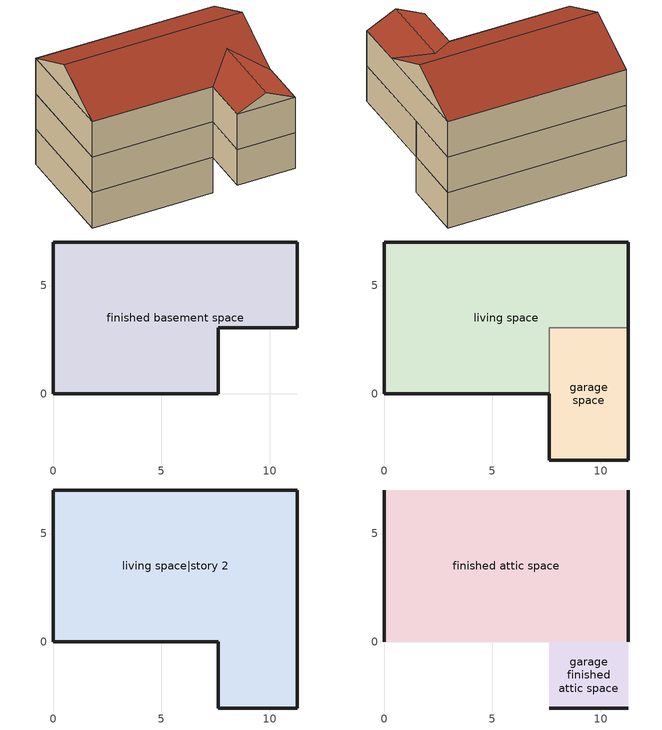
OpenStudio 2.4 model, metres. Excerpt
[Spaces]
finished basement space
 floor ground (GrndUninsFinBFloor): 0,0 0,7.01 11.28,7.01 11.28,3.05 7.62,3.05 7.62,0 z-2.44
 wall ground (GrndInsFinWall): 0,7.01 0,0 7.62,0 7.62,3.05 11.28,3.05 11.28,7.01 0,7.01 z-2.44:0
garage space
 floor ground (GrndUninsUnfinFloor): 7.62,-3.05 7.62,3.05 11.28,3.05 11.28,-3.05 z0
 wall outside (Construction 1): 7.62,0 7.62,-3.05 11.28,-3.05 11.28,3.05 z0:2.44
 wall to living space (RevUnfinInsFinWall): 11.28,3.05 7.62,3.05 7.62,0 z0:2.44
living space
 floor to finished basement space (Construction 4): 0,0 0,7.01 11.28,7.01 11.28,3.05 7.62,3.05 7.62,0 z0
 wall outside (ExtInsFinWall 3): 11.28,3.05 11.28,7.01 0,7.01 0,0 7.62,0 z0:2.44
living space|story 2
 floor to garage space (UnfinInsFinFloor 3): 11.28,3.05 11.28,-3.05 7.62,-3.05 7.62,0 7.62,3.05 z2.44
 floor to living space (Construction 4): 11.28,7.01 11.28,3.05 7.62,3.05 7.62,0 0,0 0,7.01 z2.44
 wall outside (ExtInsFinWall 3): 0,7.01 0,0 7.62,0 7.62,-3.05 11.28,-3.05 11.28,7.01 0,7.01 z2.44:4.88
finished attic space
 floor to living space|story 2 (Construction 4): 11.28,7.01 11.28,0 0,0 0,7.01 z4.88
 wall outside (ExtInsFinWall 3): 0,3.51,6.63 0,7.01,4.88 0,0,4.88; 11.28,3.51,6.63 11.28,0,4.88 11.28,7.01,4.88
 roof outside (FinInsExtRoof 3): 0,3.51,6.63 11.28,3.51,6.63 11.28,7.01,4.88 0,7.01,4.88; 0,3.51,6.63 0,0,4.88 7.62,0,4.88 9.45,1.83,5.79 11.28,0,4.88 11.28,3.51,6.63
garage finished attic space
 floor to living space|story 2 (Construction 4): 7.62,-3.05 7.62,0 11.28,0 11.28,-3.05 z4.88
 wall outside (ExtInsFinWall 3): 7.62,-3.05,4.88 11.28,-3.05,4.88 9.45,-3.05,5.79
 roof outside (FinInsExtRoof 3): 7.62,0,4.88 7.62,-3.05,4.88 9.45,-3.05,5.79 9.45,1.83,5.79; 11.28,0,4.88 9.45,1.83,5.79 9.45,-3.05,5.79 11.28,-3.05,4.88
[Building]
Building: Standards Number of Stories=4; Standards Number of Above Ground Stories=3; Standards Building Type=singlefamilydetached; Standards Number of Living Units=1
[Site]
Denver Intl Ap_CO_USA: Latitude {deg}=39.83; Longitude {deg}=-104.65; Time Zone {hr}=-7; Elevation {m}=1650
[ClimateZones]
Climate Zone Institution Name 2=Building America; Climate Zone Document Year 2=0; Climate Zone Value 2=Cold
[Site:WaterMainsTemperature]
Calculation Method=Correlation; Annual Average Outdoor Air Temperature {C}=10.8753; Maximum Difference In Monthly Average Outdoor Air Temperatures {deltaC}=23.1524
[Site:GroundTemperature:BuildingSurface]
6.71281, 4.94206, 4.80025, 5.64056, 9.01395, 12.3716, 15.2825, 17.1265, 17.2832, 15.7834, 12.9467, 9.69205
[Site:GroundTemperature:Deep]
10.8753, 10.8753, 10.8753, 10.8753, 10.8753, 10.8753, 10.8753, 10.8753, 10.8753, 10.8753, 10.8753, 10.8753
[Material] Roughness=Rough
Name | Thickness {m} | Conductivity {W/m-K} | Density {kg/m3} | Specific Heat {J/kg-K} | Thermal Absorptance | Solar Absorptance | Visible Absorptance
RoofIns | 0.23495 | 0.0475588 | 78.34581 | 1123.46
ResRoofMaterial | 0.009525 | 0.162714 | 1121.4 | 1465.45 | 0.91 | 0.85 | 0.85
ResRoofSheathing; ResFloorSheathing | 0.01905 | 0.115458 | 512.64 | 1214.23
FBaseWallIns | 0.051816 | 0.029427 | 32.04 | 1214.23
Concrete-8in | 0.2032 | 1.31141 | 2242.8 | 837.4 | 0.9
Soil-12in | 0.3048 | 1.731 | 1842.3 | 418.7
Concrete-4in | 0.1016 | 1.31141 | 2242.8 | 837.4 | 0.9
IntFloorIns | 0.1397 | 0.0489548 | 106.365 | 1151.69
ResFloorCovering | 0.0127 | 0.0433444 | 54.468 | 1339.84 | 0.9 | 0.9
StudAndCavity | 0.0889 | 0.0542449 | 162.403 | 1178.92
ResExtWallSheathing | 0.0127 | 0.115458 | 512.64 | 1214.23
IntWallIns | 0.0889 | 0.054891 | 162.403 | 1178.92
ResExtFinish | 0.009525 | 0.089435 | 177.822 | 1046.75 | 0.9 | 0.3 | 0.3
ResFloorMass | 0.015875 | 0.115458 | 544.68 | 1214.23 | 0.9 | 0.6
ResExtWallMass1; ResExtWallMassOtherSide1 | 0.0127 | 0.160291 | 801 | 837.4 | 0.9 | 0.5 | 0.1
IntMassStudAndAirWall | 0.0889 | 0.414981 | 83.0341 | 1211.67
ResCeilingMass1 | 0.0127 | 0.160291 | 801 | 837.4 | 0.9 | 0.3 | 0.1
residential furniture material garage finished attic space; residential furniture material garage space; residential furniture material finished basement space; residential furniture material living space|story 2; residential furniture material living space; residential furniture material finished attic space | 0.1524 | 0.115458 | 640.8 | 1214.23 | 0.9 | 0.6 | 0.1
[Construction]
GrndInsFinWall: Soil-12in, Concrete-8in, FBaseWallIns
GrndUninsFinBFloor: FBaseFloor-FicR, Soil-12in, Concrete-4in
RevUnfinInsFinWall: IntWallIns, ResExtWallSheathing
Construction 1: ResExtFinish
GrndUninsUnfinFloor: Adiabatic, Soil-12in, Concrete-4in
UnfinInsFinFloor 3: ResFloorSheathing, ResFloorCovering, IntFloorIns, ResFloorMass
ExtInsFinWall 3: ResExtFinish, ResExtWallSheathing, StudAndCavity, ResExtWallMass1
FinUninsFinWall: ResExtWallMassOtherSide1, IntMassStudAndAirWall, ResExtWallMass1
FinInsExtRoof 3: ResRoofMaterial, ResRoofSheathing, RoofIns, ResCeilingMass1
Construction 4: ResCeilingMass1, ResFloorSheathing, ResFloorMass, ResFloorCovering
residential furniture construction garage finished attic space: residential furniture material garage finished attic space
residential furniture construction garage space: residential furniture material garage space
residential furniture construction finished basement space: residential furniture material finished basement space
residential furniture construction living space|story 2: residential furniture material living space|story 2
residential furniture construction living space: residential furniture material living space
residential furniture construction finished attic space: residential furniture material finished attic space
[Material:NoMass] Roughness=Rough
Name | Thermal Resistance {m2-K/W}
FBaseFloor-FicR | 12.043
Adiabatic | 176.1
[BuildingUnit] Building Unit Type=Residential; Building Unit Feature Data Type 5=String; Building Unit Feature Data Type 13=Double; Building Unit Feature Data Type 14=Double; Building Unit Feature Data Type 15=Double; Building Unit Feature Data Type 16=Double; Building Unit Feature Data Type 22=Double; Building Unit Feature Data Type 24=Double; Building Unit Feature Data Type 27=Double; Building Unit Feature Data Type 28=Double; Building Unit Feature Data Type 29=Double; Building Unit Feature Data Type 30=Double; Building Unit Feature Data Type 32=Double; Building Unit Feature Data Type 34=Double; Building Unit Feature Data Type 36=Double
Name | Building Unit Feature Name 1 | Building Unit Feature Data Type 1 | Building Unit Feature Value 1 | Building Unit Feature Name 2 | Building Unit Feature Data Type 2 | Building Unit Feature Value 2 | Building Unit Feature Name 3 | Building Unit Feature Data Type 3 | Building Unit Feature Value 3 | Building Unit Feature Name 4 | Building Unit Feature Data Type 4 | Building Unit Feature Value 4 | Building Unit Feature Name 5 | Building Unit Feature Value 5 | Building Unit Feature Name 6 | Building Unit Feature Data Type 6 | Building Unit Feature Value 6 | Building Unit Feature Name 7 | Building Unit Feature Data Type 7 | Building Unit Feature Value 7 | Building Unit Feature Name 8 | Building Unit Feature Data Type 8 | Building Unit Feature Value 8 | Building Unit Feature Name 9 | Building Unit Feature Data Type 9 | Building Unit Feature Value 9 | Building Unit Feature Name 10 | Building Unit Feature Data Type 10 | Building Unit Feature Value 10 | Building Unit Feature Name 11 | Building Unit Feature Data Type 11 | Building Unit Feature Value 11 | Building Unit Feature Name 12 | Building Unit Feature Data Type 12 | Building Unit Feature Value 12 | Building Unit Feature Name 13 | Building Unit Feature Value 13 | Building Unit Feature Name 14 | Building Unit Feature Value 14 | Building Unit Feature Name 15 | Building Unit Feature Value 15 | Building Unit Feature Name 16 | Building Unit Feature Value 16 | Building Unit Feature Name 17 | Building Unit Feature Data Type 17 | Building Unit Feature Value 17 | Building Unit Feature Name 18 | Building Unit Feature Data Type 18 | Building Unit Feature Value 18 | Building Unit Feature Name 19 | Building Unit Feature Data Type 19 | Building Unit Feature Value 19 | Building Unit Feature Name 20 | Building Unit Feature Data Type 20 | Building Unit Feature Value 20 | Building Unit Feature Name 21 | Building Unit Feature Data Type 21 | Building Unit Feature Value 21 | Building Unit Feature Name 22 | Building Unit Feature Value 22 | Building Unit Feature Name 23 | Building Unit Feature Data Type 23 | Building Unit Feature Value 23 | Building Unit Feature Name 24 | Building Unit Feature Value 24 | Building Unit Feature Name 25 | Building Unit Feature Data Type 25 | Building Unit Feature Value 25 | Building Unit Feature Name 26 | Building Unit Feature Data Type 26 | Building Unit Feature Value 26 | Building Unit Feature Name 27 | Building Unit Feature Value 27 | Building Unit Feature Name 28 | Building Unit Feature Value 28 | Building Unit Feature Name 29 | Building Unit Feature Value 29 | Building Unit Feature Name 30 | Building Unit Feature Value 30 | Building Unit Feature Name 31 | Building Unit Feature Data Type 31 | Building Unit Feature Value 31 | Building Unit Feature Name 32 | Building Unit Feature Value 32 | Building Unit Feature Name 33 | Building Unit Feature Data Type 33 | Building Unit Feature Value 33 | Building Unit Feature Name 34 | Building Unit Feature Value 34 | Building Unit Feature Name 35 | Building Unit Feature Data Type 35 | Building Unit Feature Value 35 | Building Unit Feature Name 36 | Building Unit Feature Value 36 | Building Unit Feature Name 37 | Building Unit Feature Data Type 37 | Building Unit Feature Value 37 | Building Unit Feature Name 38 | Building Unit Feature Data Type 38 | Building Unit Feature Value 38 | Building Unit Feature Name 39 | Building Unit Feature Data Type 39 | Building Unit Feature Value 39 | Building Unit Feature Name 40 | Building Unit Feature Data Type 40 | Building Unit Feature Value 40 | Building Unit Feature Name 41 | Building Unit Feature Data Type 41 | Building Unit Feature Value 41 | Building Unit Feature Name 42 | Building Unit Feature Data Type 42 | Building Unit Feature Value 42 | Building Unit Feature Name 43 | Building Unit Feature Data Type 43 | Building Unit Feature Value 43 | Building Unit Feature Name 44 | Building Unit Feature Data Type 44 | Building Unit Feature Value 44 | Building Unit Feature Name 45 | Building Unit Feature Data Type 45 | Building Unit Feature Value 45 | Building Unit Feature Name 46 | Building Unit Feature Data Type 46 | Building Unit Feature Value 46 | Building Unit Feature Name 47 | Building Unit Feature Data Type 47 | Building Unit Feature Value 47 | Building Unit Feature Name 48 | Building Unit Feature Data Type 48 | Building Unit Feature Value 48 | Building Unit Feature Name 49 | Building Unit Feature Data Type 49 | Building Unit Feature Value 49 | Building Unit Feature Name 50 | Building Unit Feature Data Type 50 | Building Unit Feature Value 50 | Building Unit Feature Name 51 | Building Unit Feature Data Type 51 | Building Unit Feature Value 51 | Building Unit Feature Name 52 | Building Unit Feature Data Type 52 | Building Unit Feature Value 52 | Building Unit Feature Name 53 | Building Unit Feature Data Type 53 | Building Unit Feature Value 53 | Building Unit Feature Name 54 | Building Unit Feature Data Type 54 | Building Unit Feature Value 54 | Building Unit Feature Name 55 | Building Unit Feature Data Type 55 | Building Unit Feature Value 55 | Building Unit Feature Name 56 | Building Unit Feature Data Type 56 | Building Unit Feature Value 56 | Building Unit Feature Name 57 | Building Unit Feature Data Type 57 | Building Unit Feature Value 57 | Building Unit Feature Name 58 | Building Unit Feature Data Type 58 | Building Unit Feature Value 58 | Building Unit Feature Name 59 | Building Unit Feature Data Type 59 | Building Unit Feature Value 59 | Building Unit Feature Name 60 | Building Unit Feature Data Type 60 | Building Unit Feature Value 60 | Building Unit Feature Name 61 | Building Unit Feature Data Type 61 | Building Unit Feature Value 61 | Building Unit Feature Name 62 | Building Unit Feature Data Type 62 | Building Unit Feature Value 62 | Building Unit Feature Name 63 | Building Unit Feature Data Type 63 | Building Unit Feature Value 63 | Building Unit Feature Name 64 | Building Unit Feature Data Type 64 | Building Unit Feature Value 64 | Building Unit Feature Name 65 | Building Unit Feature Data Type 65 | Building Unit Feature Value 65 | Building Unit Feature Name 66 | Building Unit Feature Data Type 66 | Building Unit Feature Value 66 | Building Unit Feature Name 67 | Building Unit Feature Data Type 67 | Building Unit Feature Value 67 | Building Unit Feature Name 68 | Building Unit Feature Data Type 68 | Building Unit Feature Value 68 | Building Unit Feature Name 69 | Building Unit Feature Data Type 69 | Building Unit Feature Value 69 | Building Unit Feature Name 70 | Building Unit Feature Data Type 70 | Building Unit Feature Value 70 | Building Unit Feature Name 71 | Building Unit Feature Data Type 71 | Building Unit Feature Value 71 | Building Unit Feature Name 72 | Building Unit Feature Data Type 72 | Building Unit Feature Value 72 | Building Unit Feature Name 73 | Building Unit Feature Data Type 73 | Building Unit Feature Value 73 | Building Unit Feature Name 74 | Building Unit Feature Data Type 74 | Building Unit Feature Value 74 | Building Unit Feature Name 75 | Building Unit Feature Data Type 75 | Building Unit Feature Value 75 | Building Unit Feature Name 76 | Building Unit Feature Data Type 76 | Building Unit Feature Value 76 | Building Unit Feature Name 77 | Building Unit Feature Data Type 77 | Building Unit Feature Value 77 | Building Unit Feature Name 78 | Building Unit Feature Data Type 78 | Building Unit Feature Value 78 | Building Unit Feature Name 79 | Building Unit Feature Data Type 79 | Building Unit Feature Value 79 | Building Unit Feature Name 80 | Building Unit Feature Data Type 80 | Building Unit Feature Value 80 | Building Unit Feature Name 81 | Building Unit Feature Data Type 81 | Building Unit Feature Value 81 | Building Unit Feature Name 82 | Building Unit Feature Data Type 82 | Building Unit Feature Value 82 | Building Unit Feature Name 83 | Building Unit Feature Data Type 83 | Building Unit Feature Value 83 | Building Unit Feature Name 84 | Building Unit Feature Data Type 84 | Building Unit Feature Value 84 | Building Unit Feature Name 85 | Building Unit Feature Data Type 85 | Building Unit Feature Value 85 | Building Unit Feature Name 86 | Building Unit Feature Data Type 86 | Building Unit Feature Value 86
EPWWeatherInfo | EPWHeaderCity | String | Denver Intl Ap | EPWHeaderState | String | CO | EPWHeaderCountry | String | USA | EPWHeaderDataSource | String | TMY3 | EPWHeaderStation | 725650 | EPWHeaderLatitude | Double | 39.83 | EPWHeaderLongitude | Double | -104.65 | EPWHeaderTimezone | Double | -7 | EPWHeaderAltitude | Double | 5413.39 | EPWHeaderLocalPressure | Double | 0.819376 | EPWDataAnnualAvgDrybulb | Double | 51.5756 | EPWDataAnnualMinDrybulb | Double | -2.92 | EPWDataAnnualMaxDrybulb | 104 | EPWDataCDD50F | 3072.29 | EPWDataCDD65F | 883.62 | EPWDataHDD50F | 2497.19 | EPWDataHDD65F | Double | 5783.52 | EPWDataAnnualAvgWindspeed | Double | 3.91653 | EPWDataMonthlyAvgDrybulbs | String | 33.4191935483871,31.90142857142857,43.02620967741937,42.48624999999999,59.877741935483854,73.57574999999997,72.07975806451608,72.70008064516134,66.49200000000006,50.079112903225806,37.218250000000005,34.582177419354835 | EPWDataMainsDailyTemps | String | 50.07624256468852,49.9657852697145,49.85758155416448,49.751663461543984,49.64806235849292,49.546808925496705,49.447933147800505,49.351464306529365,49.25743097001694,49.16586098534519,49.07678147009777,48.9902188043294,48.906198622753685,48.82474580715159,48.74588447900296,48.66963799234321,48.59602892684719,48.52507908114245,48.45680946635381,48.391240299881055,48.32839099941181,48.26828017717112,48.21092563440966,48.15634435613204,48.10455250606684,48.05556542187992,48.00939761063228,47.96606274448393,47.92557365664505,47.887942337575495,47.853179931434,47.82129673277788,47.79230218351444,47.76620487010481,47.743012521021186,47.72273200445808,47.705369326298396,47.6909296283348,47.679417186747095,47.67083541083581,47.665186842012595,47.662473153047614,47.66269514757414,47.66585275985061,47.67194505478005,47.68097022818702,47.6929256073519,47.70780765180238,47.725611954361966,47.746333242455066,47.769965379668484,47.796501367568624,47.82593334777399,47.85825260428242,47.89344956605221,47.931513809836495,47.972434063270015,48.01619820820728,48.06279328431128,48.11220549289157,48.16442020099056,48.21942194571703,48.2771944388252,48.33772057153844,48.40098241961582,48.466961248660226,48.53563751966634,48.606990894806984,48.68100024345593,48.75764364844555,48.83689841255739,48.91874106524372,49.00314736957813,49.090092329433034,49.179550196882076,49.27149447982511,49.36589794983359,49.46273265021402,49.56196990428706,49.663580323879835,49.76753381802899,49.87379960189182,49.98234620586294,50.09314148489369,50.20615262801157,50.32134616803694,50.43868799149398,50.558143348713074,50.679676864121596,50.80325254672008,50.928833800740556,51.056383436484104,51.18586368133418,51.317236190942644,51.450462060585075,51.58550183668202,51.72231552848283,51.8608626199085,52.001102081550165,52.14299238281953,52.28649150424779,52.431556949929295,52.57814576010629,52.72621452389105,52.87571939212163,53.02661609034733,53.1788599319402,53.33240583132853,53.48720831734851,53.64322154671014,53.80039931757321,53.95869508322959,54.11806196588759,54.27845277055436,54.43981999901223,54.60211586388488,54.76529230278913,54.92930099256811,55.09409336360176,55.25962061419023,55.42583372500605,55.59268347361075,55.76012044903158,55.928095066394164,56.09655758160655,56.26545810609043,56.434746621555234,56.60437299481053,56.77428699261249,56.94443829654001,57.11477651789601,57.28525121262962,57.45581189627462,57.626408058900026,57.79698918006809,57.96750474379542,58.13790425351288,58.30813724701959,58.47815331142689,58.64790209808762,58.81733333750638,58.98639685422639,59.15504258168846,59.32322057705774,59.49088103601378,59.65797430749968,59.8244509084257,59.99026153832327,60.155357093944815,60.319688683805246,60.483207642660695,60.645865545920266,60.80761422398652,60.96840577652046,61.12819258662674,61.28692733495497,61.44456301371288,61.601052940587266,61.756350772568474,61.91041051967448,62.06318655857034,62.21463364607915,62.3647069325804,62.513361975291694,62.66055475143013,62.8062416712492,62.95037959094745,63.092925825445185,63.23383816102518,63.37307486783391,63.510594712239424,63.64635696904234,63.780321433536166,63.91244843341359,64.04269884051503,64.17103408241611,64.29741615385046,64.42180762796467,64.54417166740183,64.66447203521064,64.7826731055766,64.89873987437228,65.01263796952341,65.1243336611879,65.23379387174461,65.3409861855889,65.44587885873234,65.54844082820324,65.64864172124577,65.7464518643145,65.84184229186198,65.93478475491656,66.02525172944816,66.1132164245191,66.19865279021808,66.28153552537464,66.36184008505177,66.43954268781472,66.51462032277367,66.5870507563981,66.65681253910113,66.72388501159155,66.78824831099192,66.84988337672074,66.90877195613707,66.96489660994588,67.01824071736252,67.06878848103484,67.1165249317214,67.16143593272444,67.20350818407641,67.24272922647855,67.27908744499064,67.31257207247062,67.34317319276323,67.37088174363653,67.3956895194656,67.41758917366263,67.43657422085245,67.45263903879312,67.46577887004098,67.47598982335947,67.48326887487147,67.48761386895481,67.48902351888066,67.48749740719454,67.48303598583998,67.47564057602465,67.4653133678291,67.45205741955826,67.43587665683563,67.41677587144085,67.3947607198906,67.36983772176349,67.34201425776935,67.31129856756353,67.27769974730674,67.24122774697138,67.2018933673949,67.15970825708125,67.11468490875131,67.06683665564324,67.016177667564,66.96272294669309,66.9064883231398,66.84749045025528,66.78574679970077,66.72127565627359,66.65409611249221,66.58422806294226,66.51169219838482,66.43650999962918,66.3587037311714,66.27829643460095,66.19531192177712,66.10977476777741,66.0217103036198,65.93114460876124,65.8381045033745,65.74261754040552,65.64471199741399,65.54441686819918,65.44176185421362,65.33677735576744,65.22949446302547,65.11994494680027,65.00816124914347,64.89417647373837,64.77802437609661,64.65973935356176,64.53935643512291,64.41691127104114,64.29244012229206,64.16597984982745,64.03756790365921,63.907242311768954,63.77504166884635,63.64100512485964,63.50517237346182,63.36758364023565,63.22827967078132,63.08730171864996,62.94469153312682,62.8004913468676,62.65474386339169,62.50749224443585,62.35878009717235,62.20865146129508,62.057150795977584,61.90432296670698,61.75021323199739,61.594867229987095,61.43833096492323,61.280650793538065,61.12187341132087,60.96204583868955,60.80121540706591,60.63942974485897,60.47673676336026,60.313184642555285,60.14882181685554,59.98369696075508,59.81785897441608,59.65135696918745,59.484240253061,59.31655831606938,59.14836081563002,58.979697561839586,58.810618502723216,58.6411737094428,58.471413361469004,58.30138773172097,58.131147171678556,57.96074209647117,57.79022296994788,57.61964028973289,57.4490445722713,57.27848633786901,57.10801609573171,56.937684329007,56.7675414798343,56.59763793440687,56.42802400805046,56.25874993032284,56.08986583013886,55.92142172092521,55.75346748580941,55.5860528628474,55.419227430294114,55.253040591921305,55.08754156238711,54.92277935266162,54.75880275551268,54.595660331056436,54.4334003923767,54.27207099121744,54.11171990375278,53.95239461643853,53.79414231194946,53.63700985520665,53.481043779498904,53.32629027270227,53.17279516360208,53.02060390832105,52.86976157685794,52.720312839740515,52.57230195479677,52.42577275404838,52.280768630730314,52.13733252644028,51.995506918421995,51.85533380698598,51.71685470307155,51.580110615953686,51.44514204109864,51.31198894817151,51.180690769199586,51.051286386894986,50.92381412313986,50.79831172763779,50.67481636673449,50.553364612411414,50.433992431455266,50.3167351748068,50.20162756709197 | EPWDataMainsMonthlyTemps | String | 48.74588447900296,47.67194505478005,49.179550196882076,52.87571939212163,57.79698918006809,62.66055475143013,66.19865279021808,67.48902351888066,66.19531192177712,62.65474386339169,57.79022296994788,52.86976157685794 | EPWDataMainsAvgTemp | 57.5779 | EPWDataGroundMonthlyTemps | String | 44.08306285945173,40.89570904991865,40.64045432632048,42.153016571250646,48.225111118704206,54.268919273837525,59.508577937551024,62.82777283423508,63.10975667174995,60.41014950381947,55.304105212311526,49.445696474514364 | EPWDataWSF | 0.59 | EPWDataMonthlyAvgDailyHighDrybulbs | String | 47.41032258064516,46.58642857142857,55.15032258064517,53.708,72.80193548387098,88.67600000000002,86.1858064516129,85.87225806451613,82.082,63.18064516129033,48.73400000000001,48.87935483870968 | EPWDataMonthlyAvgDailyLowDrybulbs | String | 19.347741935483874,19.856428571428573,30.316129032258065,31.112,47.41612903225806,57.901999999999994,59.063870967741934,60.956774193548384,52.352000000000004,38.41612903225806,27.002000000000002,23.02903225806451 | EPWDesignHeatingDrybulb | 6.8 | EPWDesignHeatingWindspeed | 12 | EPWDesignCoolingDrybulb | 91.76 | EPWDesignCoolingWetbulb | 60.08 | EPWDesignCoolingHumidityRatio | Double | 0.00605039 | EPWDesignCoolingWindspeed | 4.2 | EPWDesignDailyTemperatureRange | Double | 27.36 | EPWDesignDehumidDrybulb | 67.28 | EPWDesignDehumidHumidityRatio | Double | 0.0122954 | EPWDesignCoolingDirectNormal | 985 | EPWDesignCoolingDiffuseHorizontal | Double | 84 | SizingInfoSpaceWallsInsulated|finished basement space | Boolean | true | SizingInfoSpaceCeilingInsulated|finished basement space | Boolean | false
unit 1 | SizingInfoRoofCavityRvalue|Surface 39 | Double | 30 | SizingInfoRoofCavityRvalue|Surface 40 | Double | 30 | SizingInfoRoofCavityRvalue|Surface 25 | Double | 30 | SizingInfoRoofCavityRvalue|Surface 43 | Double | 30 | SizingInfoRoofColor|Surface 39 | medium | SizingInfoRoofMaterial|Surface 39 | String | asphalt shingles | SizingInfoRoofColor|Surface 40 | String | medium | SizingInfoRoofMaterial|Surface 40 | String | asphalt shingles | SizingInfoRoofColor|Surface 25 | String | medium | SizingInfoRoofMaterial|Surface 25 | String | asphalt shingles | SizingInfoRoofColor|Surface 43 | String | medium | SizingInfoRoofMaterial|Surface 43 | String | asphalt shingles | SizingInfoRoofRigidInsRvalue|Surface 39 | 0 | SizingInfoRoofRigidInsRvalue|Surface 40 | 0 | SizingInfoRoofRigidInsRvalue|Surface 25 | 0 | SizingInfoRoofRigidInsRvalue|Surface 43 | 0 | SizingInfoSpaceWallsInsulated|finished basement space | Boolean | true | SizingInfoSpaceCeilingInsulated|finished basement space | Boolean | false | SizingInfoBasementWallInsulationHeight|Surface 29 | Double | 8 | SizingInfoBasementWallRvalue|Surface 29 | Double | 11.7547 | SizingInfoBasementWallInsulationHeight|Surface 31 | Double | 8 | SizingInfoBasementWallRvalue|Surface 31 | 11.7547 | SizingInfoBasementWallInsulationHeight|Surface 30 | Double | 8 | SizingInfoBasementWallRvalue|Surface 30 | 11.7547 | SizingInfoBasementWallInsulationHeight|Surface 32 | Double | 8 | SizingInfoBasementWallRvalue|Surface 32 | Double | 11.7547 | SizingInfoBasementWallInsulationHeight|Surface 33 | 8 | SizingInfoBasementWallRvalue|Surface 33 | 11.7547 | SizingInfoBasementWallInsulationHeight|Surface 34 | 8 | SizingInfoBasementWallRvalue|Surface 34 | 11.7547 | SizingInfoWallType|Surface 42 | String | WoodStud | SizingInfoStudWallCavityRvalue|Surface 42 | 13 | SizingInfoWallType|Surface 16 | String | WoodStud | SizingInfoStudWallCavityRvalue|Surface 16 | 13 | SizingInfoWallType|Surface 17 | String | WoodStud | SizingInfoStudWallCavityRvalue|Surface 17 | 13 | SizingInfoWallType|Surface 18 | String | WoodStud | SizingInfoStudWallCavityRvalue|Surface 18 | Double | 13 | SizingInfoWallType|Surface 19 | String | WoodStud | SizingInfoStudWallCavityRvalue|Surface 19 | Double | 13 | SizingInfoWallType|Surface 21 | String | WoodStud | SizingInfoStudWallCavityRvalue|Surface 21 | Double | 13 | SizingInfoWallType|Surface 20 | String | WoodStud | SizingInfoStudWallCavityRvalue|Surface 20 | Double | 13 | SizingInfoWallType|Surface 9 | String | WoodStud | SizingInfoStudWallCavityRvalue|Surface 9 | Double | 13 | SizingInfoWallType|Surface 13 | String | WoodStud | SizingInfoStudWallCavityRvalue|Surface 13 | Double | 13 | SizingInfoWallType|Surface 8 | String | WoodStud | SizingInfoStudWallCavityRvalue|Surface 8 | Double | 13 | SizingInfoWallType|Surface 10 | String | WoodStud | SizingInfoStudWallCavityRvalue|Surface 10 | Double | 13 | SizingInfoWallType|Surface 26 | String | WoodStud | SizingInfoStudWallCavityRvalue|Surface 26 | Double | 13 | SizingInfoWallType|Surface 27 | String | WoodStud | SizingInfoStudWallCavityRvalue|Surface 27 | Double | 13 | SizingInfoWallRigidInsRvalue|Surface 42 | Double | 0 | SizingInfoWallRigidInsThickness|Surface 42 | Double | 0 | SizingInfoWallRigidInsRvalue|Surface 16 | Double | 0 | SizingInfoWallRigidInsThickness|Surface 16 | Double | 0 | SizingInfoWallRigidInsRvalue|Surface 17 | Double | 0 | SizingInfoWallRigidInsThickness|Surface 17 | Double | 0 | SizingInfoWallRigidInsRvalue|Surface 18 | Double | 0 | SizingInfoWallRigidInsThickness|Surface 18 | Double | 0 | SizingInfoWallRigidInsRvalue|Surface 19 | Double | 0 | SizingInfoWallRigidInsThickness|Surface 19 | Double | 0 | SizingInfoWallRigidInsRvalue|Surface 21 | Double | 0 | SizingInfoWallRigidInsThickness|Surface 21 | Double | 0 | SizingInfoWallRigidInsRvalue|Surface 20 | Double | 0 | SizingInfoWallRigidInsThickness|Surface 20 | Double | 0 | SizingInfoWallRigidInsRvalue|Surface 9 | Double | 0 | SizingInfoWallRigidInsThickness|Surface 9 | Double | 0 | SizingInfoWallRigidInsRvalue|Surface 13 | Double | 0 | SizingInfoWallRigidInsThickness|Surface 13 | Double | 0 | SizingInfoWallRigidInsRvalue|Surface 8 | Double | 0 | SizingInfoWallRigidInsThickness|Surface 8 | Double | 0 | SizingInfoWallRigidInsRvalue|Surface 11 | Double | 0 | SizingInfoWallRigidInsThickness|Surface 11 | Double | 0 | SizingInfoWallRigidInsRvalue|Surface 10 | Double | 0 | SizingInfoWallRigidInsThickness|Surface 10 | Double | 0 | SizingInfoWallRigidInsRvalue|Surface 12 | Double | 0 | SizingInfoWallRigidInsThickness|Surface 12 | Double | 0 | SizingInfoWallRigidInsRvalue|Surface 26 | Double | 0 | SizingInfoWallRigidInsThickness|Surface 26 | Double | 0 | SizingInfoWallRigidInsRvalue|Surface 27 | Double | 0 | SizingInfoWallRigidInsThickness|Surface 27 | Double | 0
[ThermalZone] Use Ideal Air Loads=No
living zone; garage zone; finished basement zone
[Sizing:Zone] Zone Cooling Design Supply Air Temperature Input Method=SupplyAirTemperature; Zone Cooling Design Supply Air Temperature {C}=14; Zone Cooling Design Supply Air Temperature Difference {deltaC}=11.11; Zone Heating Design Supply Air Temperature Input Method=SupplyAirTemperature; Zone Heating Design Supply Air Temperature {C}=40; Zone Heating Design Supply Air Temperature Difference {deltaC}=11.11; Zone Cooling Design Supply Air Humidity Ratio {kg-H2O/kg-air}=0.0085; Zone Heating Design Supply Air Humidity Ratio {kg-H2O/kg-air}=0.008; Cooling Design Air Flow Method=DesignDay; Heating Design Air Flow Method=DesignDay; Account for Dedicated Outdoor Air System=No; Dedicated Outdoor Air System Control Strategy=NeutralSupplyAir; Dedicated Outdoor Air Low Setpoint Temperature for Design {C}=autosize; Dedicated Outdoor Air High Setpoint Temperature for Design {C}=autosize
living zone; garage zone; finished basement zone
[Space]
Name | Thermal Zone | Building Unit
garage space | garage zone
living space; living space|story 2; finished attic space; garage finished attic space | living zone | unit 1
finished basement space | finished basement zone | unit 1
[InternalMass:Definition] Design Level Calculation Method=SurfaceArea
Name | Construction | Surface Area {m2}
garage finished attic space Partition | FinUninsFinWall | 11.1484
finished basement space Partition; living space Partition | FinUninsFinWall | 67.9121
living space|story 2 Partition | FinUninsFinWall | 90.2089
finished attic space Partition | FinUninsFinWall | 79.0605
residential furniture mass garage finished attic space | residential furniture construction garage finished attic space | 4.45935
residential furniture mass garage space | residential furniture construction garage space | 2.22967
residential furniture mass finished basement space | residential furniture construction finished basement space | 27.1648
residential furniture mass living space|story 2 | residential furniture construction living space|story 2 | 36.0835
residential furniture mass living space | residential furniture construction living space | 27.1648
residential furniture mass finished attic space | residential furniture construction finished attic space | 31.6242
[InternalMass] Multiplier=1
Name | Internal Mass Definition | Space or SpaceType
garage finished attic space Partition | garage finished attic space Partition | garage finished attic space
finished basement space Partition | finished basement space Partition | finished basement space
living space|story 2 Partition | living space|story 2 Partition | living space|story 2
living space Partition | living space Partition | living space
finished attic space Partition | finished attic space Partition | finished attic space
residential furniture mass garage finished attic space | residential furniture mass garage finished attic space | garage finished attic space
residential furniture mass garage space | residential furniture mass garage space | garage space
residential furniture mass finished basement space | residential furniture mass finished basement space | finished basement space
residential furniture mass living space|story 2 | residential furniture mass living space|story 2 | living space|story 2
residential furniture mass living space | residential furniture mass living space | living space
residential furniture mass finished attic space | residential furniture mass finished attic space | finished attic space
